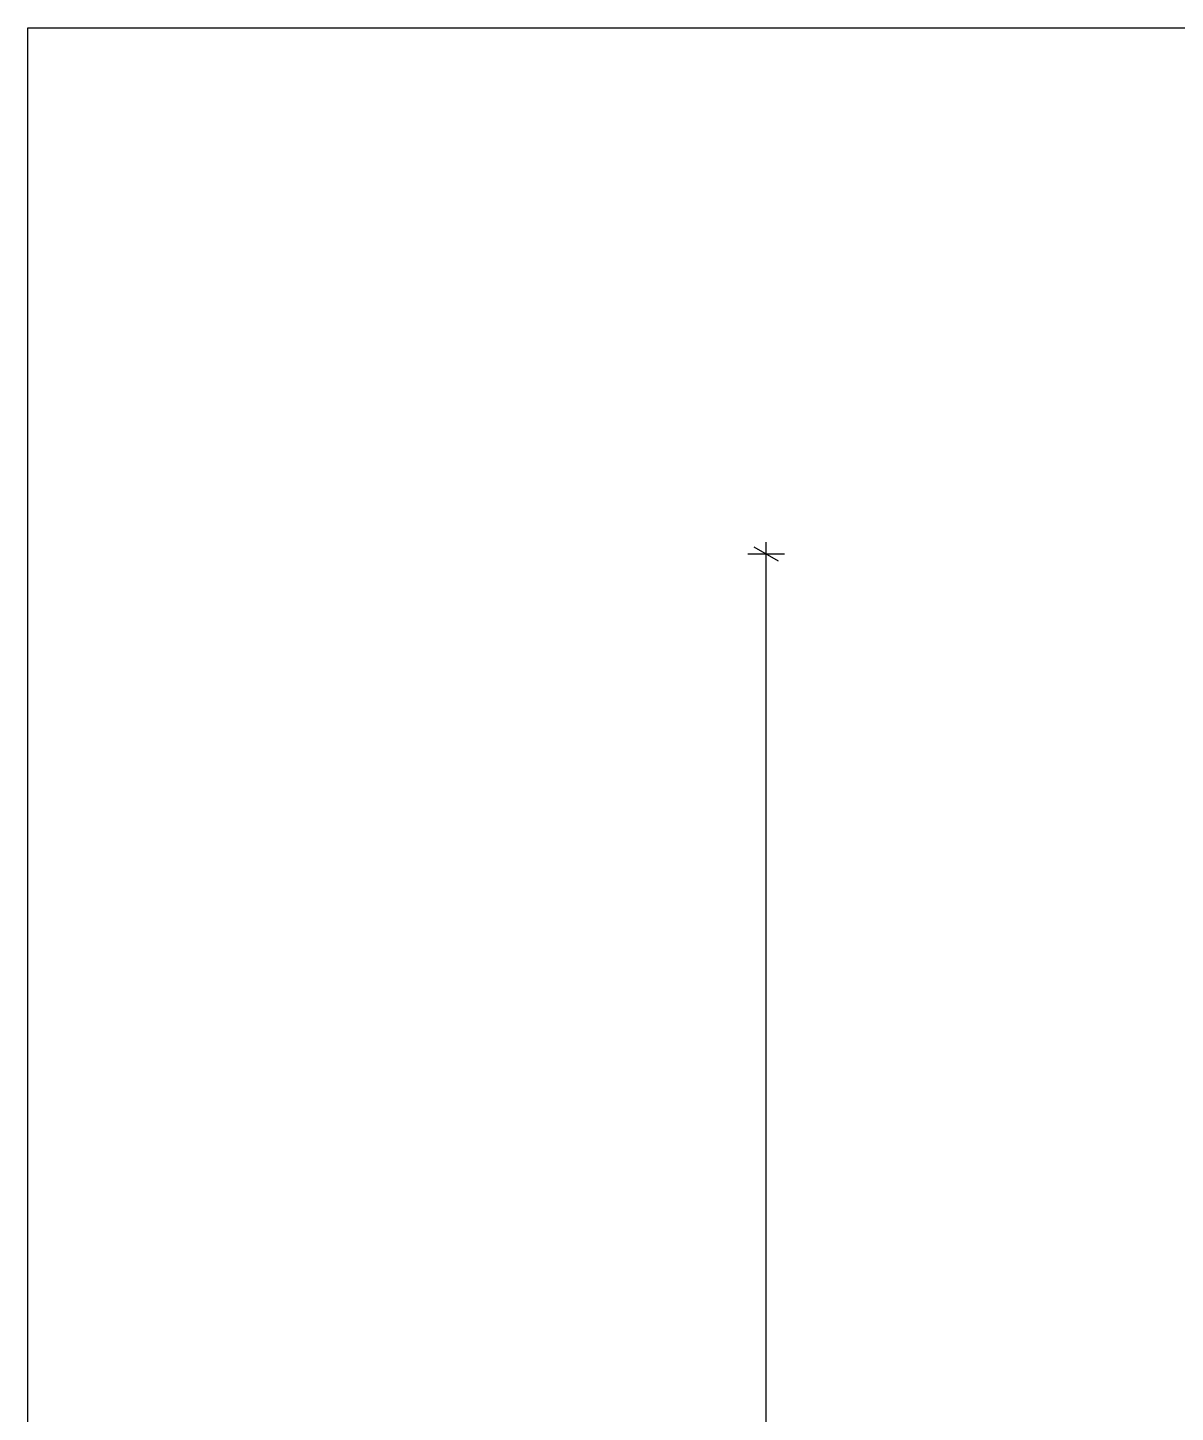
# Model space of a CAD drawing. Header units: millimetres. Extents: x 2814058 to 2855058, y -67651 to -38951.
# Drawn here: x 2814058 to 2825761, y -53074 to -38951 of the extents above; entities that cross this region are included whole.
import ezdxf

# ---------------------------------------------------------------- set-up
doc = ezdxf.new("R2010")
doc.units = ezdxf.units.MM
doc.header["$MEASUREMENT"] = 0
doc.layers.add('Dimensioning - General', color=7, linetype='Continuous')
doc.layers.add('Dimensioning - General_Pen_No__1', color=7, linetype='Continuous', lineweight=0)
doc.layers.add('Shell - Roof_Pen_No__21', color=7, linetype='Continuous', lineweight=0)
doc.styles.add('GENERATED_STYLE_1', font='')
doc.styles.get('GENERATED_STYLE_1').set_extended_font_data('Arial')
doc.dimstyles.new('GENERATED_STYLE__1', dxfattribs={"dimtxt": 250, "dimasz": 190, "dimexe": 0.18, "dimexo": 3, "dimgap": 0.09, "dimtad": 1, "dimlfac": 0.001, "dimzin": 0, "dimdsep": 46, "dimtxsty": 'GENERATED_STYLE_1', "dimblk": 'ARROWHEAD_2', "dimblk1": 'ARROWHEAD_2', "dimblk2": 'ARROWHEAD_2', "dimcen": 0.09, "dimclrd": 7, "dimclre": 7, "dimclrt": 7, "dimadec": 0, "dimazin": 0, "dimtfac": 1, "dimtdec": 4, "dimtmove": 0, "dimatfit": 3, "dimfxl": 1, "dimtolj": 1, "dimtzin": 0, "dimarcsym": 0})

# ---------------------------------------------------------------- blocks, each defined once
blk = doc.blocks.new('*D52', base_point=(2247654, -76425))
at = {"layer": 'Dimensioning - General_Pen_No__1', "color": 7, "linetype": 'Continuous', "lineweight": 0}
for p, q in [((2821590, -44322), (2821590, -44200)), ((2821777, -44322), (2821402, -44322)), ((2821715, -44394), (2821465, -44250)), ((2821590, -62980), (2821590, -44322)), ((2821777, -62980), (2821402, -62980)), ((2821465, -62908), (2821715, -63052)), ((2821590, -63102), (2821590, -62980))]:
    blk.add_line(p, q, dxfattribs=at)
at = {"layer": 'Dimensioning - General_Pen_No__1', "color": 7, "lineweight": 0, "insert": (2821540, -54078), "char_height": 250, "attachment_point": 7, "rotation": 90, "style": 'GENERATED_STYLE_1'}
blk.add_mtext('\\A1;{\\pql;\\fArial|b0|i0|c0|p34;18.70}', dxfattribs=at)
blk = doc.blocks.new('ARROWHEAD_2')
at = {"color": 0, "linetype": 'Continuous', "lineweight": 0}
for p, q in [((0, 0), (-1, 0)), ((-0.378, -0.655), (0.378, 0.655))]:
    blk.add_line(p, q, dxfattribs=at)

msp = doc.modelspace()

# ---------------------------------------------------------------- linework, layer by layer
at = {"layer": 'Shell - Roof_Pen_No__21', "color": 7, "linetype": 'Continuous', "lineweight": 0}
for p, q in [((2814057.579, -38951.285), (2855057.579, -38951.285)), ((2814057.579, -67651.285), (2814057.579, -38951.285))]:
    msp.add_line(p, q, dxfattribs=at)

# ---------------------------------------------------------------- dimensions: what is measured, and where the dimension line sits
at = {"layer": 'Dimensioning - General', "color": 7, "linetype": 'Continuous', "lineweight": 0}
dim = msp.add_linear_dim(base=(2821589.708, -44321.872), p1=(2822727.66, -62980.134), p2=(2831251.182, -44321.872), angle=90, text='18.70', dimstyle='GENERATED_STYLE__1', dxfattribs=at)
dim.commit()
dim.dimension.update_dxf_attribs({"geometry": '*D52', "text_midpoint": (2821414.708, -53658.43), "dimtype": 160, "text_rotation": 90})

doc.saveas('drawing.dxf')
